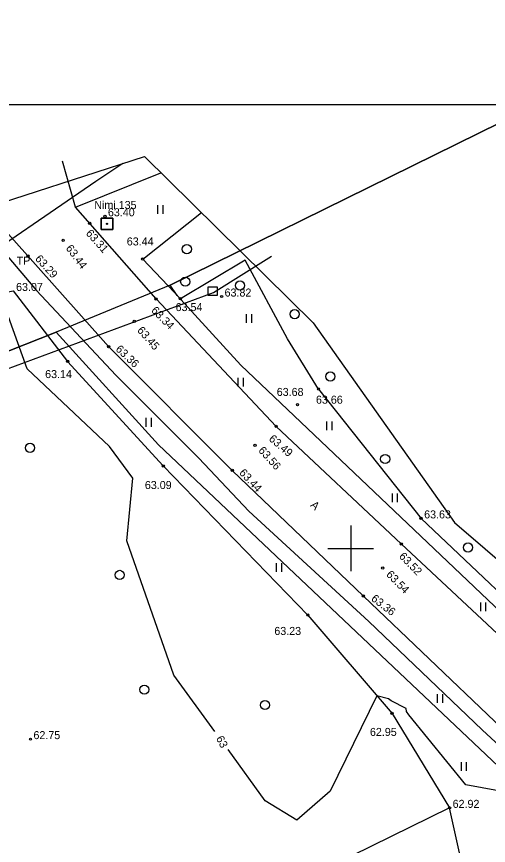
# Model space of a CAD drawing. Extents: x 642341 to 644194, y 6457989 to 6459379.
# Drawn here: x 643120.8 to 643162, y 6458374 to 6458446.5 of the extents above; entities that cross this region are included whole.
import ezdxf

# ---------------------------------------------------------------- set-up
doc = ezdxf.new("R2010")
doc.units = 0
for name, color, linetype in [('ALUSVORK', 7, 'Continuous'), ('HALJASTUS', 7, 'Continuous'), ('HOONE', 7, 'Continuous'), ('HORISONTAAL-EH2000', 7, 'Continuous'), ('KORGUS-EH2000', 7, 'Continuous'), ('KPKAABEL', 7, 'Continuous'), ('MOOTPIIR', 7, 'Continuous'), ('PIIR', 7, 'Continuous'), ('POST', 7, 'Continuous'), ('SITRASS', 7, 'Continuous'), ('TEE', 7, 'Continuous'), ('VORK', 7, 'Continuous'), ('VORMISTUS', 7, 'Continuous')]:
    doc.layers.add(name, color=color, linetype=linetype)

# ---------------------------------------------------------------- blocks, each defined once
blk = doc.blocks.new('RAJATM')
at = {"layer": 'HOONE'}
blk.add_lwpolyline([(84, 70), (-84, 70), (-84, -70), (84, -70)], close=True, dxfattribs=at)
blk = doc.blocks.new('KOHPP')
at = {"layer": 'HOONE'}
blk.add_lwpolyline([(100, 100), (-100, 100), (-100, -100), (100, -100)], close=True, dxfattribs=at)
blk.add_circle((0, 0), 10, dxfattribs=at)

msp = doc.modelspace()

# ---------------------------------------------------------------- linework, layer by layer
at = {"layer": 'ALUSVORK'}
msp.add_lwpolyline([(643128.19, 6458428.88), (643129.19, 6458428.88), (643129.19, 6458427.88), (643128.19, 6458427.88)], close=True, dxfattribs=at)
msp.add_circle((643128.69, 6458428.38), 0.05, dxfattribs=at)
at = {"layer": 'HALJASTUS'}
for p, q in [((643133.112, 6458430.021), (643133.112, 6458429.259)), ((643133.568, 6458430.021), (643133.568, 6458429.259)), ((643140.862, 6458420.491), (643140.862, 6458419.729)), ((643141.318, 6458420.491), (643141.318, 6458419.729)), ((643140.132, 6458414.921), (643140.132, 6458414.159)), ((643140.588, 6458414.921), (643140.588, 6458414.159)), ((643132.092, 6458411.401), (643132.092, 6458410.639)), ((643132.548, 6458411.401), (643132.548, 6458410.639)), ((643147.882, 6458411.101), (643147.882, 6458410.339)), ((643148.338, 6458411.101), (643148.338, 6458410.339)), ((643153.612, 6458404.791), (643153.612, 6458404.029)), ((643154.068, 6458404.791), (643154.068, 6458404.029)), ((643143.492, 6458398.721), (643143.492, 6458397.959)), ((643143.948, 6458398.721), (643143.948, 6458397.959)), ((643161.342, 6458395.261), (643161.342, 6458394.499)), ((643161.798, 6458395.261), (643161.798, 6458394.499)), ((643157.562, 6458387.261), (643157.562, 6458386.499)), ((643158.018, 6458387.261), (643158.018, 6458386.499)), ((643159.652, 6458381.301), (643159.652, 6458380.539)), ((643160.108, 6458381.301), (643160.108, 6458380.539)), ((643163.41, 6458355.97), (643158.65, 6458377.31))]:
    msp.add_line(p, q, dxfattribs=at)
for points in [[(643147.18, 6458413.93), (643144.47, 6458418.33), (643140.76, 6458425.21), (643135.11, 6458421.83), (643131.81, 6458425.29), (643136.94, 6458429.38)], [(643040.65, 6458406.79), (643068.48, 6458410.6), (643074.6, 6458411.16), (643082.84, 6458411.81), (643097.63, 6458416.14), (643117.76, 6458422), (643120.48, 6458422.51), (643125.24, 6458416.35), (643133.61, 6458407.21), (643146.25, 6458394.17), (643153.61, 6458385.57), (643158.65, 6458377.31), (643145, 6458370.62), (643131.88, 6458365.12), (643118.89, 6458359.49), (643105.09, 6458354.66), (643090.25, 6458349.23), (643076.29, 6458343.31), (643062.86, 6458339.69), (643052.65, 6458338.38)], [(643147.18, 6458413.93), (643156.16, 6458402.62), (643168.73, 6458390.72), (643182.06, 6458380.76), (643200.75, 6458363.2), (643209.75, 6458353.55), (643223.61, 6458330.98), (643232.58, 6458313.89), (643235.79, 6458314.27)]]:
    msp.add_lwpolyline(points, dxfattribs=at)
for centre in [(643135.67, 6458426.16), (643135.53, 6458423.32), (643140.32, 6458422.99), (643145.1, 6458420.48), (643148.21, 6458415.03), (643121.96, 6458408.79), (643153.01, 6458407.81), (643160.26, 6458400.08), (643129.8, 6458397.68), (643131.96, 6458387.65), (643142.5, 6458386.3)]:
    msp.add_circle(centre, 0.4, dxfattribs=at)
at = {"layer": 'HORISONTAAL-EH2000'}
for points in [[(643138.11, 6458383.99), (643134.53, 6458388.92), (643130.43, 6458400.67), (643130.94, 6458406.14), (643128.91, 6458408.92), (643121.7, 6458415.71), (643120.09, 6458420.24), (643119.02, 6458422.24), (643118.47, 6458422.63), (643115.06, 6458422.48), (643110.01, 6458421.98)], [(643171.33, 6458376.74), (643168.31, 6458377.82), (643160.07, 6458379.32), (643155.08, 6458385.45), (643154.89, 6458385.73), (643154.85, 6458385.99), (643153.54, 6458386.67), (643153.3, 6458386.85), (643152.29, 6458387.11), (643148.19, 6458378.76), (643145.3, 6458376.24), (643142.52, 6458377.92), (643139.27, 6458382.4)]]:
    msp.add_lwpolyline(points, dxfattribs=at)
at = {"layer": 'KORGUS-EH2000'}
for centre in [(643128.509, 6458429.041), (643127.176, 6458428.416), (643124.859, 6458426.932), (643121.774, 6458425.555), (643131.805, 6458425.292), (643132.98, 6458421.806), (643135.106, 6458421.828), (643138.71, 6458422.024), (643131.069, 6458419.864), (643128.828, 6458417.642), (643125.241, 6458416.353), (643147.184, 6458413.932), (643145.348, 6458412.573), (643143.482, 6458410.67), (643141.638, 6458409.005), (643133.612, 6458407.214), (643139.637, 6458406.815), (643156.157, 6458402.625), (643154.417, 6458400.394), (643152.794, 6458398.282), (643151.115, 6458395.824), (643146.249, 6458394.169), (643153.614, 6458385.567), (643122, 6458383.317), (643158.646, 6458377.313)]:
    msp.add_circle(centre, 0.1, dxfattribs=at)
at = {"layer": 'KPKAABEL'}
msp.add_lwpolyline([(643130.06, 6458433.65), (643127.72, 6458432.09), (643119.74, 6458426.61), (643119.79, 6458425.79), (643122.52, 6458422.56), (643129.47, 6458415.16), (643136.72, 6458407.89), (643141.08, 6458403.26), (643151.57, 6458393.62), (643161.5, 6458384.13), (643171.84, 6458374.58), (643188.14, 6458358.73), (643196.69, 6458349.33), (643205.13, 6458338.27), (643212.12, 6458327.92), (643219.58, 6458312.96), (643220.66, 6458309.71), (643219.14, 6458308.5), (643217.64, 6458308.16)], dxfattribs=at)
at = {"layer": 'MOOTPIIR'}
msp.add_lwpolyline([(643013.81, 6458408.19), (643079.76, 6458417.36), (643131.97, 6458434.27), (643146.72, 6458419.73), (643159.08, 6458402.25), (643191.26, 6458374.63)], dxfattribs=at)
at = {"layer": 'PIIR'}
for points in [[(643188.81, 6458449.77), (643176.6, 6458443.9), (643134.2, 6458423.02), (643124.24, 6458418.9), (643113.32, 6458414.58), (643078.7, 6458404.61), (643052.72, 6458399.2), (643026.32, 6458395.18), (642972, 6458388.99), (642970.59, 6458422.96), (643020.42, 6458428.66), (643034.05, 6458430.92), (643046.7, 6458432.91), (643068.29, 6458437.12), (643081.82, 6458440.64), (643098.86, 6458445.69), (643110.2, 6458449.96)], [(643181.21, 6458377.23), (643140.38, 6458416.03), (643134.83, 6458422.12), (643134.2, 6458423.02), (643176.6, 6458443.9)]]:
    msp.add_lwpolyline(points, dxfattribs=at)
msp.add_lwpolyline([(643026.6, 6458393.62), (643026.32, 6458395.18), (643052.72, 6458399.2), (643078.7, 6458404.61), (643113.32, 6458414.58), (643124.24, 6458418.9), (643133.2, 6458409.05), (643174.26, 6458370.19), (643189.61, 6458354.75), (643195.48, 6458347.58), (643119.35, 6458280.87)], close=True, dxfattribs=at)
at = {"layer": 'SITRASS'}
msp.add_lwpolyline([(642956.42, 6458385.96), (642966.1, 6458386.28), (642987.51, 6458388.23), (643054.17, 6458397.42), (643075.57, 6458402.97), (643118.3, 6458415.09), (643137.99, 6458422.37), (643143.06, 6458425.54)], dxfattribs=at)
at = {"layer": 'TEE'}
for points in [[(643298.69, 6458223.15), (643281.38, 6458226.17), (643265.64, 6458229.84), (643259.75, 6458232.39), (643256.33, 6458234.7), (643251.25, 6458239.13), (643245.85, 6458246.64), (643242.94, 6458255.52), (643238.12, 6458276.14), (643234.38, 6458292.09), (643227.64, 6458311.3), (643219.46, 6458328.5), (643206.2, 6458348.14), (643203.22, 6458351.91), (643195.72, 6458360.45), (643188.06, 6458368.47), (643179.08, 6458377.05), (643166.81, 6458388.84), (643154.42, 6458400.39), (643143.48, 6458410.67), (643132.98, 6458421.81), (643125.93, 6458429.84), (643124.8, 6458433.87)], [(643125.93, 6458429.84), (643133.41, 6458432.85)], [(643120.07, 6458427.47), (643128.83, 6458417.64), (643139.64, 6458406.82), (643151.12, 6458395.82), (643162.6, 6458384.87), (643175.75, 6458372.63), (643183.63, 6458364.74), (643191.86, 6458356.34), (643198.93, 6458348.49), (643202.32, 6458344.11), (643214.61, 6458326.14), (643222.91, 6458309.02), (643228.82, 6458291.29), (643232.6, 6458274.74), (643237.55, 6458253.83), (643241.22, 6458243.92), (643244.92, 6458237.45), (643250.25, 6458229.53), (643255.26, 6458219.98), (643257.59, 6458213.95), (643259.71, 6458206.88), (643260.26, 6458202.55), (643260.37, 6458200.14)]]:
    msp.add_lwpolyline(points, dxfattribs=at)
at = {"layer": 'VORK'}
for p, q in [((643150, 6458402), (643150, 6458398)), ((643148, 6458400), (643152, 6458400))]:
    msp.add_line(p, q, dxfattribs=at)
at = {"layer": 'VORMISTUS'}
msp.add_lwpolyline([(642907.57, 6458438.82), (643310.49, 6458438.82), (643310.49, 6458178.71), (642907.57, 6458178.71)], close=True, dxfattribs=at)

# ---------------------------------------------------------------- block references
at = {"layer": 'ALUSVORK', "xscale": 0.005, "yscale": 0.005}
msp.add_blockref('KOHPP', (643128.69, 6458428.38), dxfattribs=at)
at = {"layer": 'SITRASS', "xscale": 0.005, "yscale": 0.005}
msp.add_blockref('RAJATM', (643137.92, 6458422.49), dxfattribs=at)

# ---------------------------------------------------------------- texts
at = {"layer": 'ALUSVORK'}
msp.add_text('Nimi 135', height=0.7, dxfattribs=at).set_placement((643127.58, 6458429.68))
at = {"layer": 'HORISONTAAL-EH2000'}
msp.add_text('63', height=0.7, rotation=297.69491, dxfattribs=at).set_placement((643138.2, 6458383.39))
at = {"layer": 'KORGUS-EH2000'}
for s, p in [(' 63.40', (643128.51, 6458429.04)), (' 63.44', (643130.16, 6458426.49)), (' 63.07', (643120.48, 6458422.51)), (' 63.82', (643138.71, 6458422.02)), (' 63.54', (643134.43, 6458420.75)), (' 63.14', (643123.02, 6458414.89)), (' 63.68', (643143.27, 6458413.33)), (' 63.66', (643146.7, 6458412.65)), (' 63.09', (643131.74, 6458405.19)), (' 63.63', (643156.16, 6458402.62)), (' 63.23', (643143.06, 6458392.43)), (' 62.95', (643151.42, 6458383.6)), (' 62.75', (643122, 6458383.32)), (' 62.92', (643158.65, 6458377.31))]:
    msp.add_text(s, height=0.7, dxfattribs=at).set_placement(p)
for s, rotation, p in [(' 63.31', 311.76901, (643126.62, 6458427.71)), (' 63.44', 306.65696, (643124.89, 6458426.45)), (' 63.29', 312.22771, (643122.18, 6458425.48)), (' 63.34', 314.30787, (643132.32, 6458420.94)), (' 63.45', 311.18592, (643131.11, 6458419.23)), (' 63.36', 316.5413, (643129.2, 6458417.53)), (' 63.49', 319.04258, (643142.59, 6458409.66)), (' 63.56', 312.13788, (643141.7, 6458408.72)), (' 63.44', 312.91841, (643140.02, 6458406.76)), (' 63.52', 314.23461, (643153.99, 6458399.44)), (' 63.54', 314.26091, (643152.87, 6458397.85)), (' 63.36', 322.27641, (643151.52, 6458395.65))]:
    msp.add_text(s, height=0.7, rotation=rotation, dxfattribs=at).set_placement(p)
at = {"layer": 'POST'}
msp.add_text(' TP', height=0.7, dxfattribs=at).set_placement((643120.53, 6458424.81))
at = {"layer": 'TEE'}
msp.add_text('A', height=0.7, rotation=316.66556, dxfattribs=at).set_placement((643146.422, 6458403.717))

doc.saveas('drawing.dxf')
